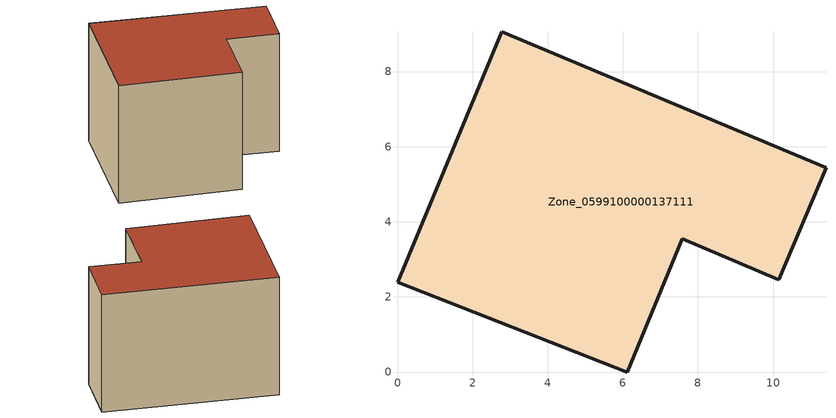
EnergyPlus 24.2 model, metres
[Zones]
Zone_0599100000137111
 floor ground (C_G): 7.58,3.54 6.12,0 0,2.39 2.77,9.05 11.41,5.45 10.15,2.46 z0
 wall outside (C_F): 2.77,9.05 0,2.39 6.12,0 7.58,3.54 10.15,2.46 11.41,5.45 2.77,9.05 z0:6.79
 roof outside (C_R): 10.15,2.46 11.41,5.45 2.77,9.05 0,2.39 6.12,0 7.58,3.54 z6.79
[BUILDING]
Pand.0599100000137111: North Axis=0; Terrain=City; Loads Convergence Tolerance Value=0.04; Temperature Convergence Tolerance Value=0.4; Solar Distribution=FullExterior; Maximum Number of Warmup Days=25; Minimum Number of Warmup Days=1
[Site:Location]
Rotterdam.The.Hague.AP_ZH_NLD Design_Conditions: Latitude=51.96; Longitude=4.45; Time Zone=1; Elevation=-4.5
[SITE:GROUNDTEMPERATURE:BUILDINGSURFACE]
18, 18, 18, 18, 18, 18, 18, 18, 18, 18, 18, 18
[MATERIAL] Thermal Absorptance=0.9; Solar Absorptance=0.7; Visible Absorptance=0.7
Name | Roughness | Thickness | Conductivity | Density | Specific Heat
G.TC.1965-1974 | MediumSmooth | 0.15 | 0.882353 | 540 | 1210
F.TC.1965-1974 | Rough | 0.3 | 0.697674 | 1920 | 840
R.TC.1965-1974 | MediumRough | 0.2 | 0.232558 | 1500 | 1000
[CONSTRUCTION]
C_G: G.TC.1965-1974
C_F: F.TC.1965-1974
C_R: R.TC.1965-1974
[ZONE]
Zone_0599100000137111: Type=1; Multiplier=1; Ceiling Height=Autocalculate; Volume=Autocalculate; Floor Area=autocalculate; Part of Total Floor Area=Yes
[ZONEINFILTRATION:DESIGNFLOWRATE]
Infil_Zone_0599100000137111: Zone or ZoneList or Space or SpaceList=Zone_0599100000137111; Schedule=AlwaysOn; Design Flow Rate Calculation Method=Flow/Area; Flow Rate per Floor Area=0.003; Constant Term Coefficient=1; Temperature Term Coefficient=0; Velocity Term Coefficient=0; Velocity Squared Term Coefficient=0
[HVACTEMPLATE:ZONE:IDEALLOADSAIRSYSTEM]
Zone_0599100000137111: Maximum Heating Supply Air Temperature=50; Minimum Cooling Supply Air Temperature=13; Maximum Heating Supply Air Humidity Ratio=0.0156; Minimum Cooling Supply Air Humidity Ratio=0.0077; Heating Limit=NoLimit; Cooling Limit=NoLimit; Dehumidification Control Type=ConstantSensibleHeatRatio; Cooling Sensible Heat Ratio=0.7; Dehumidification Setpoint=60; Humidification Control Type=None; Humidification Setpoint=30; Outdoor Air Method=None; Outdoor Air Flow Rate per Person=0.00944; Outdoor Air Flow Rate per Zone Floor Area=0; Outdoor Air Flow Rate per Zone=0; Demand Controlled Ventilation Type=None; Outdoor Air Economizer Type=NoEconomizer; Heat Recovery Type=None; Sensible Heat Recovery Effectiveness=0.7; Latent Heat Recovery Effectiveness=0.65
[ZONECONTROL:THERMOSTAT]
ThermostatControl_Zone_0599100000137111: Zone or ZoneList=Zone_0599100000137111; Control Type Schedule=DualSetpointControlType; Control 1=Thermostat_Zone_0599100000137111; Temperature Difference Between Cutout And Setpoint=0
[THERMOSTATSETPOINT:DUALSETPOINT]
Thermostat_Zone_0599100000137111: Heating Setpoint Temperature Schedule=HeatingSetpoint_Zone_0599100000137111; Cooling Setpoint Temperature Schedule=CoolingSetpoint_Zone_0599100000137111
[SCHEDULE:COMPACT]
HeatingSetpoint_Zone_0599100000137111: Through: 12/31, For: AllDays, Until: 24:00, 21
CoolingSetpoint_Zone_0599100000137111: Through: 12/31, For: AllDays, Until: 24:00, 24
DualSetpointControlType: Through: 12/31, For: AllDays, Until: 24:00, 4
AlwaysOn: Through: 12/31, For: AllDays, Until: 24:00, 1
